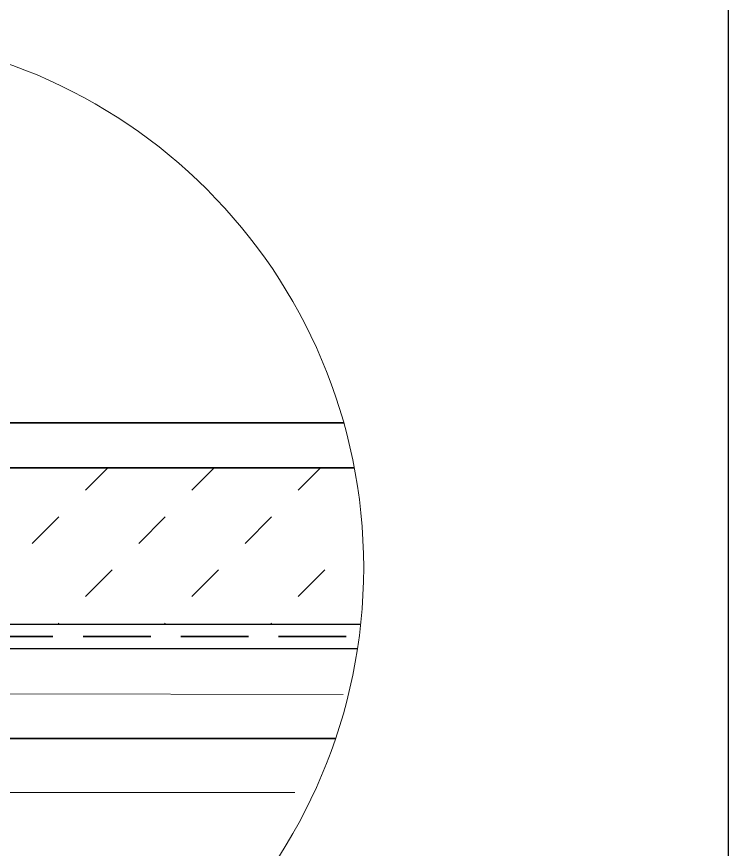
# Model space of a CAD drawing. Header units: millimetres. Extents: x 3755 to 5685, y 4194 to 7013.
# Drawn here: x 5212 to 5685, y 5135 to 5689 of the extents above; entities that cross this region are included whole.
import ezdxf

# ---------------------------------------------------------------- set-up
doc = ezdxf.new("R2010")
doc.units = ezdxf.units.MM
doc.linetypes.add('HHSTRICHLIERT', pattern=[65, 45, -20])
for name, color, linetype, lineweight in [('Xella 025', 7, 'Continuous', 25), ('Xella 035', 7, 'Continuous', 35), ('Xella-Rahmen', 7, 'Continuous', 25), ('Xella-Schraff', 7, 'Continuous', 13)]:
    doc.layers.add(name, color=color, linetype=linetype, lineweight=lineweight)
doc.linetypes.add('ISOLATION', pattern='A,0.0001,-0.1,[134,ltypeshp.shx,S=0.1,R=0,X=-0.1,Y=0],-0.2,[134,ltypeshp.shx,S=0.1,R=180,X=0.1,Y=0],-0.1', length=0.4001)

msp = doc.modelspace()

# ---------------------------------------------------------------- hatches: boundary and pattern name
at = {"layer": 'Xella-Schraff', "lineweight": 13}
h = msp.add_hatch(dxfattribs=at)
h.set_pattern_fill('MW_SCHUETTGUT2', color=256, scale=50, pattern_type=2)
h.set_pattern_definition([(45, (25, 0), (-35.35534, 35.35534), [25, -25])])
h.paths.add_polyline_path([(5415.64, 5388.85), (5126.02, 5388.85), (5126.01, 5284.85), (5419.37, 5284.85)])

# ---------------------------------------------------------------- linework, layer by layer
at = {"layer": 'Xella 025'}
for p, q in [((5440.53, 5284.85), (5126.01, 5284.85)), ((5126, 5268.85), (5438.45, 5268.85))]:
    msp.add_line(p, q, dxfattribs=at)
at = {"layer": 'Xella 035'}
for p, q in [((5429.24, 5418.95), (5105.99, 5418.85)), ((5126.02, 5388.85), (5436.29, 5389.01)), ((5126, 5208.85), (5423.84, 5208.85))]:
    msp.add_line(p, q, dxfattribs=at)
at = {"layer": 'Xella 035', "linetype": 'HHSTRICHLIERT'}
msp.add_line((5126, 5276.85), (5439.58, 5276.85), dxfattribs=at)
at = {"layer": 'Xella-Rahmen', "linetype": 'Continuous', "lineweight": -3}
msp.add_lwpolyline([(5684.94, 7012.51), (3754.85, 7012.51), (3754.85, 4193.8), (5684.94, 4193.8)], close=True, dxfattribs=at)
at = {"layer": 'Xella-Schraff', "linetype": 'ISOLATION', "ltscale": 72}
msp.add_line((5126, 5238.85), (5428.95, 5238.28), dxfattribs=at)
at = {"layer": 'Xella-Schraff', "linetype": 'ISOLATION', "ltscale": 88}
msp.add_line((5125.99, 5173), (5396.72, 5173), dxfattribs=at)
at = {"layer": 'Xella-Schraff'}
msp.add_circle((5087, 5322.63), 355.54, dxfattribs=at)

doc.saveas('drawing.dxf')
